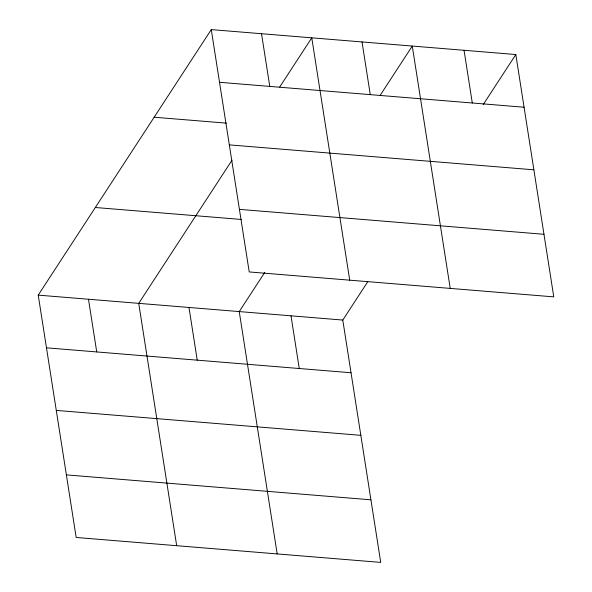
<?xml version="1.0" encoding="UTF-8"?>
<svg xmlns="http://www.w3.org/2000/svg" width="592" height="592" viewBox="0 0 592 592"><rect width="100%" height="100%" fill="white"/><g stroke="black" fill="none" stroke-linecap="round" stroke-linejoin="round"><path stroke-width="0.89" d="M367.824 281.629L342.783 320.057L380.73 562.4L76.176 537.469L38.228 295.127L211.27 29.6L515.824 54.531L553.772 296.873L249.217 271.943L211.27 29.6M232.042 160.173L138.728 303.348L176.682 545.698M279.713 87.017L311.769 37.829L349.724 280.171M264.779 272.379L239.235 311.577L277.182 553.92M380.219 95.245L412.276 46.058L450.223 288.4M483.264 104.495L515.824 54.531M219.521 82.295L524.075 107.233M154.164 117.223L226.344 123.129M229.319 144.877L533.873 169.815M239.42 209.361L543.974 234.291M95.334 207.503L241.514 219.469M38.228 295.127L342.783 320.057M46.479 347.822L351.034 372.753M56.277 410.404L360.831 435.335M66.378 474.88L370.932 499.818M464.047 50.298L472.298 102.993M362.023 41.943L370.274 94.639M261.523 33.714L269.774 86.41M291.005 315.817L299.256 368.513M188.981 307.463L197.232 360.165M88.482 299.241L96.733 351.937"/></g></svg>
